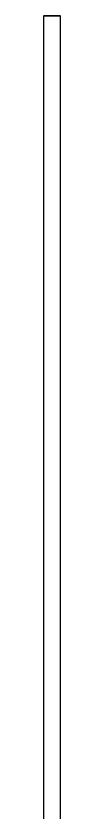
# Model space of a CAD drawing. Header units: inches. Extents: x -3327 to -1, y 8 to 1328.
# Drawn here: x -3070.4 to -3067.6, y 711.5 to 848.8 of the extents above; entities that cross this region are included whole.
import ezdxf

# ---------------------------------------------------------------- set-up
doc = ezdxf.new("R2010")
doc.units = ezdxf.units.IN
doc.header["$MEASUREMENT"] = 0
doc.layers.add('X - REF - FP', color=7, linetype='Continuous', true_color=0xb90000)

msp = doc.modelspace()

# ---------------------------------------------------------------- linework, layer by layer
at = {"layer": 'X - REF - FP'}
for p, q in [((-3070.43, 848.75), (-3070.43, 686.73)), ((-3070.43, 848.75), (-3068.28, 848.75)), ((-3070.24, 848.75), (-3070.39, 848.75)), ((-3070.01, 848.75), (-3070.24, 848.75)), ((-3069.72, 848.75), (-3070.01, 848.75)), ((-3069.37, 848.75), (-3069.72, 848.75)), ((-3068.63, 848.75), (-3069.37, 848.75)), ((-3068.28, 848.75), (-3068.63, 848.75)), ((-3067.98, 848.75), (-3068.28, 848.75)), ((-3068.28, 848.75), (-3067.56, 848.75)), ((-3067.75, 848.75), (-3067.98, 848.75)), ((-3067.61, 848.75), (-3067.75, 848.75)), ((-3067.56, 686.73), (-3067.56, 848.75))]:
    msp.add_line(p, q, dxfattribs=at)

doc.saveas('drawing.dxf')
